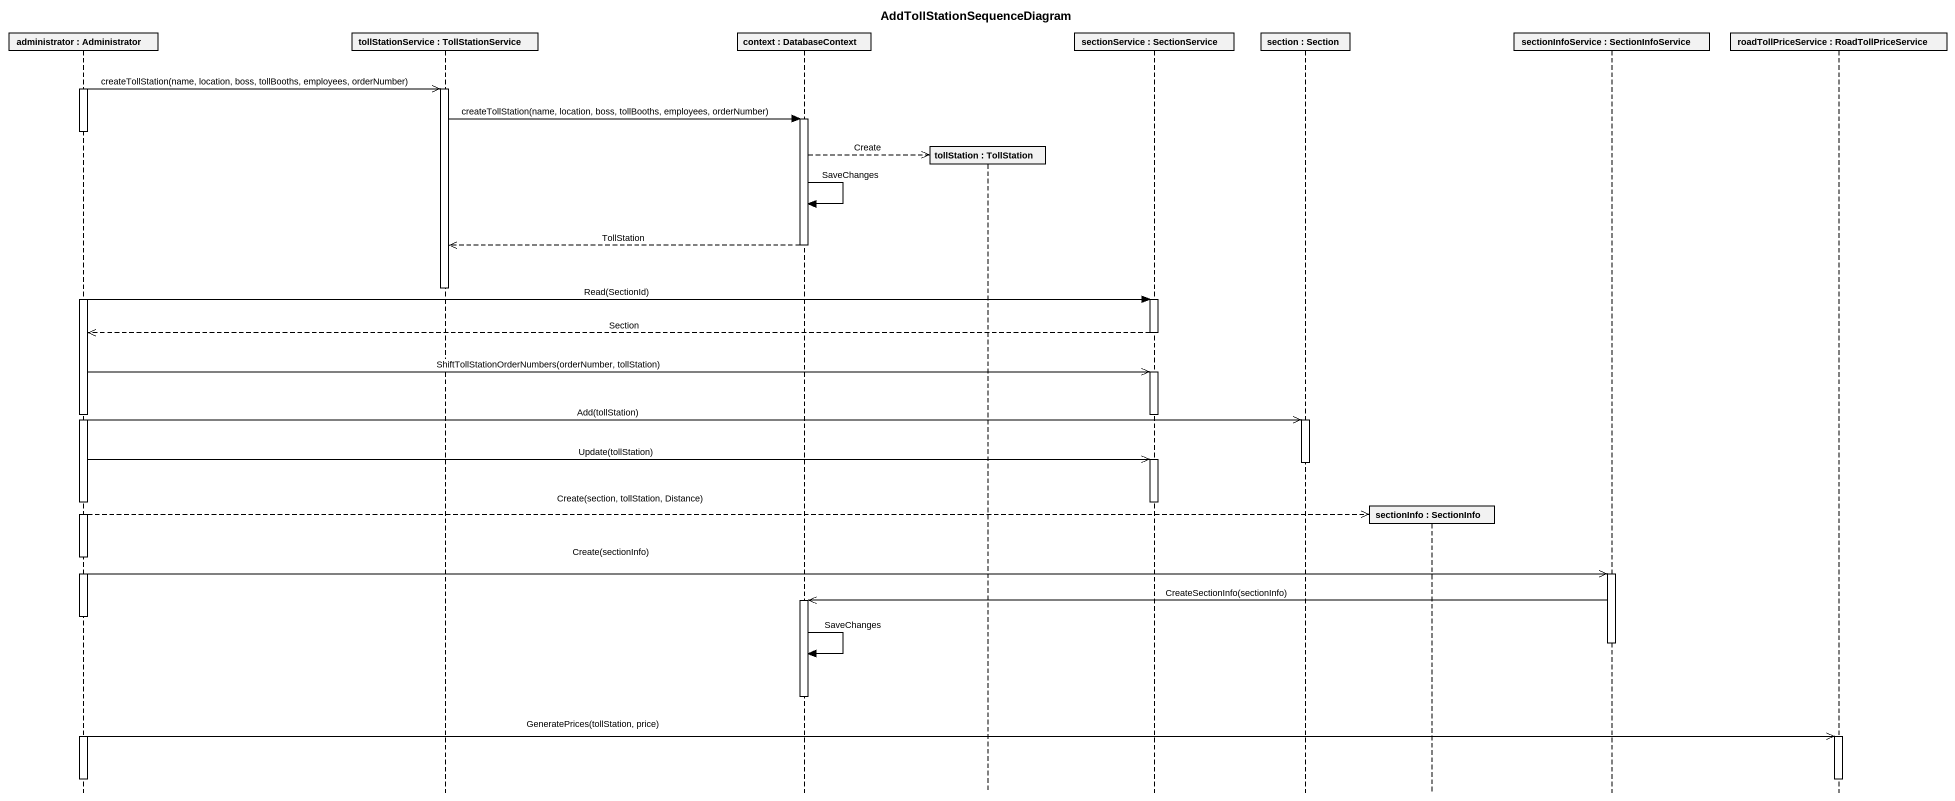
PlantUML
@startuml
title AddTollStationSequenceDiagram
hide footbox
participant "administrator : Administrator" as administrator
participant "tollStationService : TollStationService" as tollStationService
participant "context : DatabaseContext" as context
participant "tollStation : TollStation" as tollStation
participant "sectionService : SectionService" as sectionService
participant "section : Section" as section
participant "sectionInfo : SectionInfo" as sectionInfo
participant "sectionInfoService : SectionInfoService" as sectionInfoService
participant "roadTollPriceService : RoadTollPriceService" as roadTollPriceService

activate administrator
administrator ->> tollStationService : createTollStation(name, location, boss, tollBooths, employees, orderNumber)
activate tollStationService
tollStationService -> context : createTollStation(name, location, boss, tollBooths, employees, orderNumber)
activate context
deactivate administrator
context -->> tollStation ** : Create
context -> context : SaveChanges
context -->> tollStationService : TollStation
deactivate context
deactivate tollStationService
activate administrator
administrator -> sectionService : Read(SectionId)
activate sectionService
sectionService -->> administrator : Section
deactivate sectionService
administrator ->> sectionService : ShiftTollStationOrderNumbers(orderNumber, tollStation)
activate sectionService
deactivate sectionService
administrator ->> section : Add(tollStation)
activate section
administrator ->> sectionService : Update(tollStation)
activate sectionService
deactivate section
deactivate sectionService
administrator -->> sectionInfo ** : Create(section, tollStation, Distance)
administrator ->> sectionInfoService : Create(sectionInfo)
activate sectionInfoService
sectionInfoService ->> context : CreateSectionInfo(sectionInfo)
activate context
deactivate administrator
deactivate sectionInfoService
context -> context : SaveChanges
deactivate context
activate administrator
administrator ->> roadTollPriceService : GeneratePrices(tollStation, price)
activate roadTollPriceService
deactivate administrator
deactivate roadTollPriceService
@enduml
